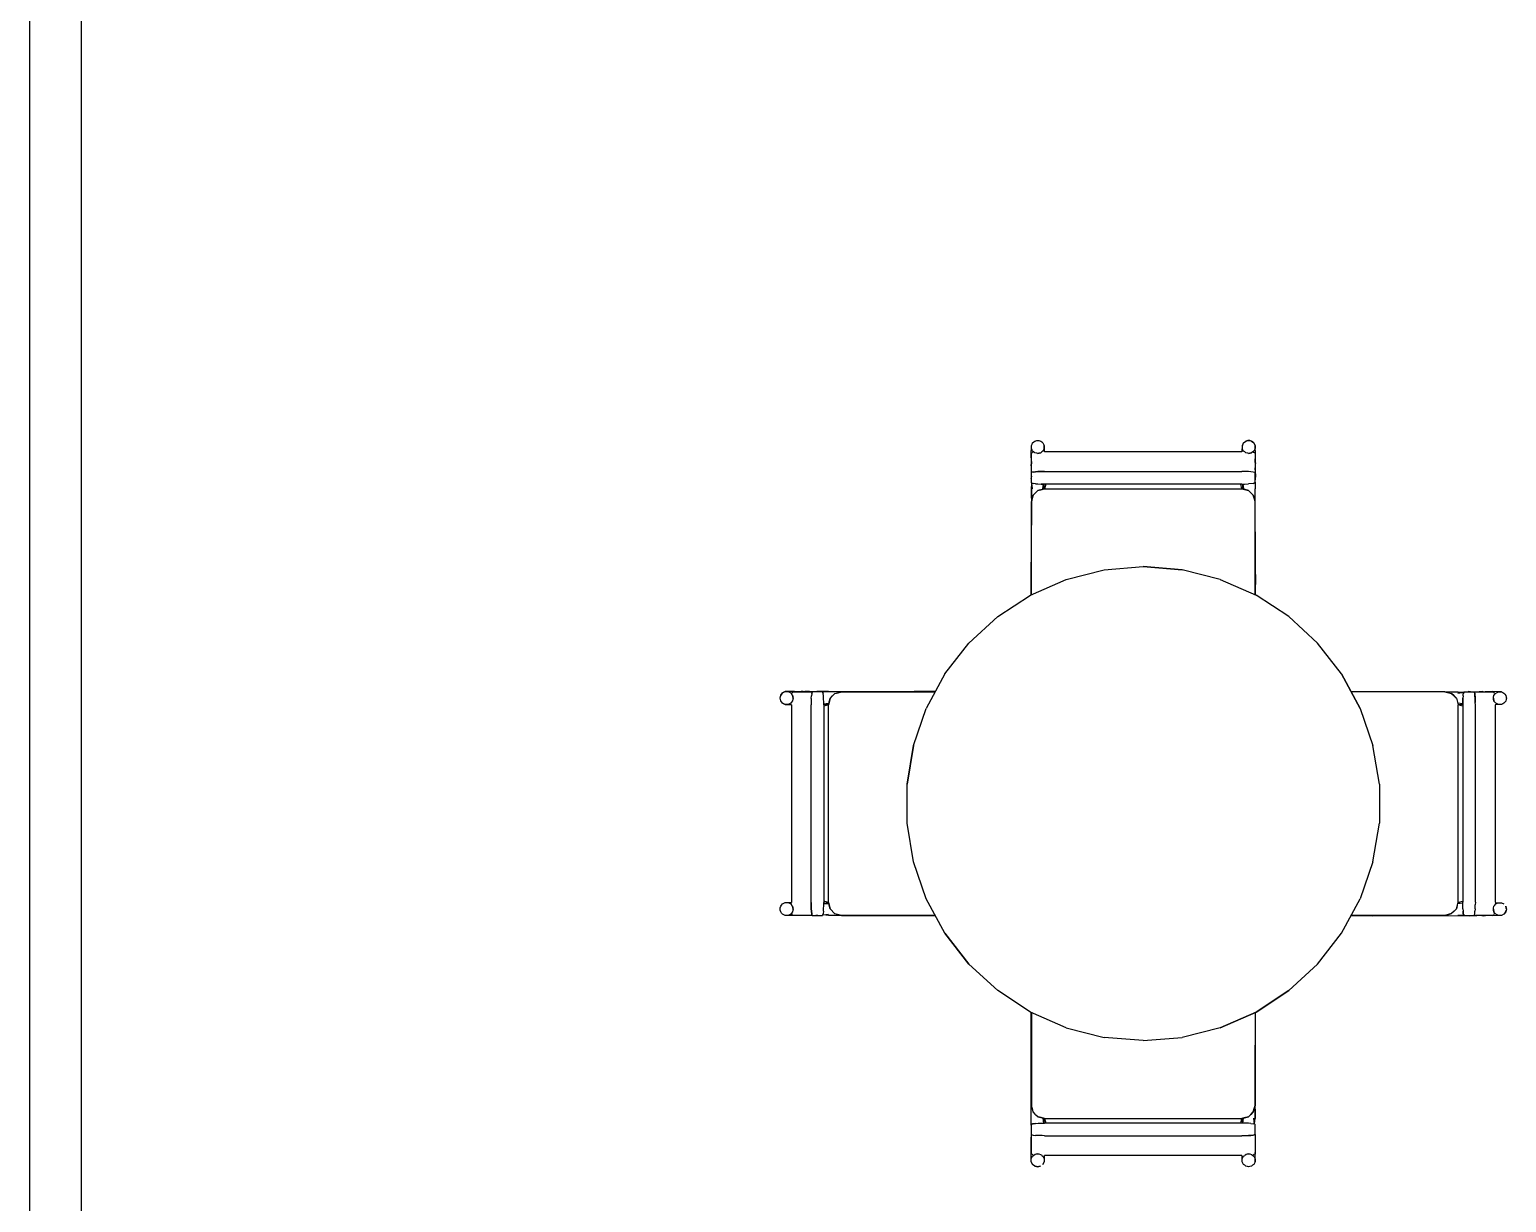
# Model space of a CAD drawing. Header units: metres. Extents: x 0 to 7.5, y -16.9 to 0.
# Drawn here: x 0 to 2.851, y -6.02 to -3.756 of the extents above; entities that cross this region are included whole.
import ezdxf

# ---------------------------------------------------------------- set-up
doc = ezdxf.new("R2010")
doc.units = ezdxf.units.M
doc.layers.add('projected', color=5, linetype='CONTINUOUS')
doc.layers.add('projection', color=5, linetype='CONTINUOUS')

msp = doc.modelspace()

# ---------------------------------------------------------------- linework, layer by layer
at = {"layer": 'projected'}
for p, q in [((0, -0.015), (0, -8.4075)), ((0.1, -8.4075), (0.1, -0.015))]:
    msp.add_line(p, q, dxfattribs=at)
at = {"layer": 'projection'}
for p, q in [((0, -0.015), (0, -16.8)), ((0.1, -16.8), (0.1, -0.015)), ((1.9338, -4.5766), (1.9341, -4.5587)), ((1.9341, -4.5587), (1.9353, -4.5561)), ((1.9341, -4.5615), (1.9341, -4.5587)), ((1.9341, -4.5643), (1.9341, -4.5615)), ((1.9353, -4.5561), (1.9365, -4.5536)), ((1.9365, -4.5536), (1.9388, -4.5518)), ((1.9388, -4.5518), (1.941, -4.5501)), ((1.941, -4.5501), (1.9444, -4.5493)), ((1.9444, -4.5493), (1.9465, -4.5488)), ((1.9465, -4.5488), (1.9486, -4.5493)), ((1.9486, -4.5493), (1.952, -4.5501)), ((1.952, -4.5501), (1.9542, -4.5518)), ((1.9542, -4.5518), (1.9564, -4.5536)), ((1.9564, -4.5536), (1.9576, -4.5561)), ((1.9576, -4.5561), (1.9589, -4.5587)), ((1.9591, -4.5709), (1.9589, -4.5587)), ((1.9589, -4.5587), (1.9589, -4.5615)), ((1.9589, -4.5615), (1.9589, -4.5643)), ((2.3411, -4.5709), (2.3413, -4.5587)), ((2.3413, -4.5587), (2.3438, -4.5536)), ((2.3425, -4.5561), (2.3413, -4.5587)), ((2.3413, -4.5615), (2.3413, -4.5587)), ((2.3413, -4.5643), (2.3413, -4.5615)), ((2.3438, -4.5536), (2.3425, -4.5561)), ((2.3438, -4.5536), (2.3482, -4.5501)), ((2.3482, -4.5501), (2.3516, -4.5493)), ((2.3516, -4.5493), (2.3482, -4.5501)), ((2.3537, -4.5488), (2.3516, -4.5493)), ((2.3516, -4.5493), (2.3537, -4.5488)), ((2.3558, -4.5493), (2.3537, -4.5488)), ((2.3537, -4.5488), (2.3558, -4.5493)), ((2.3558, -4.5493), (2.3592, -4.5501)), ((2.3592, -4.5501), (2.3558, -4.5493)), ((2.3614, -4.5518), (2.3592, -4.5501)), ((2.3592, -4.5501), (2.3636, -4.5536)), ((2.3636, -4.5536), (2.3614, -4.5518)), ((2.3648, -4.5561), (2.3636, -4.5536)), ((2.3636, -4.5536), (2.3661, -4.5587)), ((2.3661, -4.5587), (2.3648, -4.5561)), ((2.3664, -4.5766), (2.3661, -4.5587)), ((2.3661, -4.5587), (2.3661, -4.5615)), ((2.3661, -4.5615), (2.3661, -4.5643)), ((1.934, -4.5898), (1.9338, -4.5766)), ((1.934, -4.6111), (1.934, -4.5731)), ((1.934, -4.5895), (1.934, -4.5939)), ((1.9353, -4.5668), (1.9341, -4.5643)), ((1.9341, -4.5731), (1.9354, -4.5727)), ((1.9365, -4.5694), (1.9353, -4.5668)), ((1.9375, -4.572), (1.9362, -4.5724)), ((1.9388, -4.5711), (1.9365, -4.5694)), ((1.941, -4.5729), (1.9388, -4.5711)), ((1.9444, -4.5737), (1.941, -4.5729)), ((1.9465, -4.5741), (1.9444, -4.5737)), ((1.9465, -4.5741), (1.952, -4.5729)), ((1.9486, -4.5737), (1.9465, -4.5741)), ((1.952, -4.5729), (1.9486, -4.5737)), ((1.9542, -4.5711), (1.952, -4.5729)), ((1.9564, -4.5694), (1.9543, -4.571)), ((1.9576, -4.5668), (1.9564, -4.5694)), ((1.9589, -4.5643), (1.9576, -4.5668)), ((2.3404, -4.5709), (1.9594, -4.5709)), ((2.3425, -4.5668), (2.3413, -4.5643)), ((2.3438, -4.5694), (2.3425, -4.5668)), ((2.3459, -4.571), (2.3438, -4.5694)), ((2.3482, -4.5729), (2.346, -4.5711)), ((2.3516, -4.5737), (2.3482, -4.5729)), ((2.3537, -4.5741), (2.3516, -4.5737)), ((2.3537, -4.5741), (2.3592, -4.5729)), ((2.3558, -4.5737), (2.3537, -4.5741)), ((2.3592, -4.5729), (2.3558, -4.5737)), ((2.3614, -4.5711), (2.3592, -4.5729)), ((2.3636, -4.5694), (2.3614, -4.5711)), ((2.3636, -4.5724), (2.3624, -4.572)), ((2.3648, -4.5668), (2.3636, -4.5694)), ((2.3658, -4.5731), (2.3641, -4.5726)), ((2.3661, -4.5643), (2.3648, -4.5668)), ((2.3658, -4.5731), (2.3658, -4.6111)), ((2.3661, -4.5917), (2.3664, -4.5766)), ((2.3662, -4.5895), (2.3664, -4.5933)), ((2.3662, -4.5895), (2.3662, -4.5939)), ((1.934, -4.5939), (1.9338, -4.5952)), ((1.934, -4.6012), (1.9338, -4.5952)), ((1.934, -4.6181), (1.9338, -4.622)), ((1.9358, -4.6105), (1.934, -4.6111)), ((1.934, -4.631), (1.934, -4.6111)), ((1.9375, -4.61), (1.9358, -4.6105)), ((1.9375, -4.61), (1.9467, -4.6092)), ((1.9421, -4.6096), (1.9375, -4.61)), ((1.9467, -4.6092), (1.9421, -4.6096)), ((1.9467, -4.6092), (1.9594, -4.6089)), ((1.9546, -4.609), (1.9467, -4.6092)), ((1.9594, -4.6089), (1.9546, -4.609)), ((1.9594, -4.6089), (2.3404, -4.6089)), ((2.3453, -4.609), (2.3404, -4.6089)), ((2.3531, -4.6092), (2.3453, -4.609)), ((2.3578, -4.6096), (2.3531, -4.6092)), ((2.3624, -4.61), (2.3578, -4.6096)), ((2.3645, -4.6107), (2.3624, -4.61)), ((2.3658, -4.6111), (2.3645, -4.6107)), ((2.3658, -4.631), (2.3658, -4.6111)), ((2.3663, -4.6058), (2.3664, -4.5966)), ((2.3663, -4.6058), (2.3664, -4.6197)), ((2.3664, -4.5966), (2.3664, -4.5933)), ((1.934, -4.6237), (1.9338, -4.622)), ((1.9341, -4.6425), (1.9338, -4.784)), ((1.9354, -4.6314), (1.934, -4.631)), ((1.934, -4.6601), (1.934, -4.6421)), ((1.9341, -4.6425), (1.9351, -4.6319)), ((1.9365, -4.6425), (1.9351, -4.6313)), ((1.9354, -4.6314), (1.9375, -4.6321)), ((1.9421, -4.6325), (1.9375, -4.6321)), ((1.9375, -4.6548), (1.9467, -4.6455)), ((1.9375, -4.6548), (1.9465, -4.6458)), ((1.9421, -4.6325), (1.9467, -4.6329)), ((1.9467, -4.6455), (1.9421, -4.6501)), ((1.9467, -4.6329), (1.9531, -4.6331)), ((1.9467, -4.6455), (1.9594, -4.6421)), ((1.9546, -4.6434), (1.9467, -4.6455)), ((1.9467, -4.6455), (1.9519, -4.6441)), ((1.9467, -4.6455), (1.9519, -4.6441)), ((1.952, -4.6441), (1.9546, -4.6434)), ((1.952, -4.6441), (1.9531, -4.6438)), ((1.9594, -4.6332), (1.9531, -4.6331)), ((1.9531, -4.6331), (1.9594, -4.6332)), ((1.9531, -4.6438), (1.9594, -4.6421)), ((1.9546, -4.6434), (1.9594, -4.6421)), ((1.9594, -4.6421), (1.9546, -4.6434)), ((1.9564, -4.6425), (1.9576, -4.6332)), ((1.9579, -4.6332), (1.9588, -4.6422)), ((1.9588, -4.6422), (1.9579, -4.6332)), ((1.9618, -4.6332), (1.9594, -4.6421)), ((2.3404, -4.6332), (1.9594, -4.6332)), ((1.9594, -4.6421), (2.3404, -4.6421)), ((2.3404, -4.6421), (2.3381, -4.6332)), ((2.3404, -4.6332), (2.3453, -4.6331)), ((2.3468, -4.6438), (2.3404, -4.6421)), ((2.3404, -4.6421), (2.3453, -4.6434)), ((2.3413, -4.6423), (2.3422, -4.6332)), ((2.3425, -4.6332), (2.3438, -4.6425)), ((2.3453, -4.6331), (2.3531, -4.6329)), ((2.3453, -4.6434), (2.3531, -4.6455)), ((2.3531, -4.6455), (2.3468, -4.6438)), ((2.3624, -4.6321), (2.3531, -4.6329)), ((2.3531, -4.6455), (2.3578, -4.6501)), ((2.3641, -4.6316), (2.3624, -4.6321)), ((2.3624, -4.6321), (2.3641, -4.6316)), ((2.3658, -4.631), (2.3641, -4.6316)), ((2.3641, -4.6316), (2.3658, -4.631)), ((2.3662, -4.6294), (2.3661, -4.6425)), ((2.3663, -4.6315), (2.3661, -4.6425)), ((2.3664, -4.8076), (2.3661, -4.6425)), ((2.3663, -4.6315), (2.3664, -4.6197)), ((1.934, -4.6675), (1.9375, -4.6548)), ((1.9358, -4.6611), (1.934, -4.6675)), ((1.9358, -4.6611), (1.934, -4.6675)), ((1.934, -4.6675), (1.9354, -4.6626)), ((1.934, -4.8469), (1.934, -4.6675)), ((1.9375, -4.6548), (1.9358, -4.6611)), ((1.9421, -4.6501), (1.9375, -4.6548)), ((1.9421, -4.6501), (1.9375, -4.6548)), ((2.3578, -4.6501), (2.3624, -4.6548)), ((2.3578, -4.6501), (2.3624, -4.6548)), ((2.3645, -4.6626), (2.3624, -4.6548)), ((2.3624, -4.6548), (2.3645, -4.6626)), ((2.3658, -4.6675), (2.3645, -4.6626)), ((2.3658, -4.8468), (2.3658, -4.6675)), ((1.9339, -4.8469), (1.9338, -4.784)), ((1.9323, -4.8476), (2.0014, -4.8173)), ((2.0014, -4.8173), (2.0747, -4.7987)), ((2.0747, -4.7987), (2.15, -4.7925)), ((2.15, -4.7925), (2.2253, -4.7987)), ((2.2253, -4.7987), (2.15, -4.7925)), ((2.2985, -4.8173), (2.2253, -4.7987)), ((2.2985, -4.8173), (2.3677, -4.8476)), ((2.2985, -4.8173), (2.3677, -4.8476)), ((2.3661, -4.8469), (2.3661, -4.8084)), ((2.3664, -4.8076), (2.3663, -4.847)), ((1.869, -4.889), (1.9323, -4.8476)), ((2.431, -4.889), (2.3677, -4.8476)), ((1.8134, -4.9401), (1.869, -4.889)), ((2.4866, -4.9401), (2.431, -4.889)), ((2.431, -4.889), (2.4866, -4.9401)), ((1.767, -4.9998), (1.8134, -4.9401)), ((2.533, -4.9998), (2.4866, -4.9401)), ((1.767, -4.9998), (1.731, -5.0662)), ((2.569, -5.0662), (2.533, -4.9998)), ((2.533, -4.9998), (2.569, -5.0662)), ((1.4488, -5.0463), (1.4501, -5.0408)), ((1.4501, -5.0518), (1.4488, -5.0463)), ((1.4501, -5.0408), (1.4493, -5.0442)), ((1.4501, -5.0408), (1.4536, -5.0364)), ((1.4518, -5.0386), (1.4501, -5.0408)), ((1.4536, -5.0364), (1.4518, -5.0386)), ((1.4536, -5.0364), (1.4587, -5.0339)), ((1.4561, -5.0352), (1.4536, -5.0364)), ((1.4587, -5.0339), (1.4561, -5.0352)), ((1.4766, -5.0336), (1.4587, -5.0339)), ((1.4587, -5.0339), (1.4615, -5.0339)), ((1.4615, -5.0339), (1.4643, -5.0339)), ((1.4643, -5.0339), (1.4668, -5.0352)), ((1.4668, -5.0352), (1.4694, -5.0364)), ((1.4694, -5.0364), (1.4711, -5.0386)), ((1.4711, -5.0386), (1.4729, -5.0408)), ((1.472, -5.0376), (1.4724, -5.0364)), ((1.4726, -5.0359), (1.4731, -5.0342)), ((1.4741, -5.0463), (1.4729, -5.0408)), ((1.4729, -5.0408), (1.4737, -5.0442)), ((1.4731, -5.0342), (1.5111, -5.0342)), ((1.4737, -5.0442), (1.4741, -5.0463)), ((1.4741, -5.0463), (1.4737, -5.0484)), ((1.4766, -5.0336), (1.4917, -5.0339)), ((1.4933, -5.0336), (1.4895, -5.0338)), ((1.4895, -5.0338), (1.4939, -5.0338)), ((1.4933, -5.0336), (1.4966, -5.0336)), ((1.5058, -5.0337), (1.4966, -5.0336)), ((1.5058, -5.0337), (1.5197, -5.0336)), ((1.5092, -5.0469), (1.5096, -5.0422)), ((1.51, -5.0376), (1.5096, -5.0422)), ((1.51, -5.0376), (1.5107, -5.0355)), ((1.5111, -5.0342), (1.5107, -5.0355)), ((1.531, -5.0342), (1.5111, -5.0342)), ((1.5315, -5.0337), (1.5197, -5.0336)), ((1.5425, -5.0339), (1.5294, -5.0338)), ((1.5425, -5.0339), (1.5294, -5.0338)), ((1.531, -5.0342), (1.5316, -5.0359)), ((1.5316, -5.0359), (1.531, -5.0342)), ((1.5315, -5.0337), (1.5425, -5.0339)), ((1.5321, -5.0376), (1.5316, -5.0359)), ((1.5316, -5.0359), (1.5321, -5.0376)), ((1.5325, -5.0422), (1.5321, -5.0376)), ((1.5329, -5.0469), (1.5325, -5.0422)), ((1.5425, -5.0339), (1.7076, -5.0336)), ((1.5455, -5.0469), (1.5501, -5.0422)), ((1.5501, -5.0422), (1.5548, -5.0376)), ((1.5548, -5.0376), (1.5626, -5.0355)), ((1.5548, -5.0376), (1.5611, -5.0359)), ((1.5611, -5.0359), (1.5675, -5.0342)), ((1.5626, -5.0355), (1.5675, -5.0342)), ((1.5675, -5.0342), (1.7484, -5.0342)), ((1.7486, -5.0337), (1.7076, -5.0336)), ((1.7485, -5.0339), (1.7084, -5.0339)), ((2.5515, -5.0339), (2.616, -5.0338)), ((2.7325, -5.034), (2.5516, -5.034)), ((2.616, -5.0338), (2.7575, -5.0341)), ((2.7325, -5.034), (2.7374, -5.0354)), ((2.7325, -5.034), (2.7452, -5.0375)), ((2.7399, -5.034), (2.7579, -5.034)), ((2.7499, -5.0421), (2.7452, -5.0375)), ((2.7452, -5.0375), (2.7542, -5.0465)), ((2.7499, -5.0421), (2.7452, -5.0375)), ((2.7452, -5.0375), (2.7545, -5.0467)), ((2.7453, -5.0375), (2.7499, -5.0421)), ((2.7545, -5.0467), (2.7499, -5.0421)), ((2.7575, -5.0341), (2.7681, -5.0351)), ((2.7575, -5.0365), (2.7687, -5.0351)), ((2.7675, -5.0421), (2.7671, -5.0467)), ((2.7675, -5.0421), (2.7679, -5.0375)), ((2.7686, -5.0354), (2.7679, -5.0375)), ((2.7686, -5.0354), (2.769, -5.034)), ((2.769, -5.034), (2.7889, -5.034)), ((2.7763, -5.034), (2.778, -5.0338)), ((2.7819, -5.034), (2.778, -5.0338)), ((2.7889, -5.034), (2.8269, -5.034)), ((2.7895, -5.0358), (2.7889, -5.034)), ((2.7889, -5.034), (2.79, -5.0375)), ((2.79, -5.0375), (2.7895, -5.0358)), ((2.7904, -5.0421), (2.79, -5.0375)), ((2.79, -5.0375), (2.7908, -5.0467)), ((2.7908, -5.0467), (2.7904, -5.0421)), ((2.8048, -5.0338), (2.7988, -5.034)), ((2.8061, -5.034), (2.8048, -5.0338)), ((2.8061, -5.034), (2.8105, -5.034)), ((2.8234, -5.0338), (2.8102, -5.034)), ((2.8413, -5.0341), (2.8234, -5.0338)), ((2.8259, -5.0465), (2.8263, -5.0444)), ((2.8259, -5.0465), (2.8271, -5.052)), ((2.8263, -5.0486), (2.8259, -5.0465)), ((2.8263, -5.0444), (2.8271, -5.041)), ((2.8269, -5.0341), (2.8273, -5.0354)), ((2.8271, -5.041), (2.8289, -5.0388)), ((2.828, -5.0375), (2.8276, -5.0362)), ((2.8289, -5.0388), (2.8306, -5.0365)), ((2.8306, -5.0365), (2.8332, -5.0353)), ((2.8332, -5.0353), (2.8357, -5.0341)), ((2.8357, -5.0341), (2.8385, -5.0341)), ((2.8385, -5.0341), (2.8413, -5.0341)), ((2.8413, -5.0341), (2.8439, -5.0353)), ((2.8439, -5.0353), (2.8464, -5.0365)), ((2.8464, -5.0365), (2.8482, -5.0388)), ((2.8482, -5.0388), (2.8499, -5.041)), ((2.8499, -5.041), (2.8507, -5.0444)), ((2.8507, -5.0444), (2.8512, -5.0465)), ((2.8512, -5.0465), (2.8507, -5.0486)), ((1.4501, -5.0518), (1.4518, -5.054)), ((1.4536, -5.0562), (1.4501, -5.0518)), ((1.4518, -5.054), (1.4536, -5.0562)), ((1.4536, -5.0562), (1.4561, -5.0575)), ((1.4587, -5.0587), (1.4536, -5.0562)), ((1.4561, -5.0575), (1.4587, -5.0587)), ((1.4587, -5.0587), (1.4709, -5.0589)), ((1.4615, -5.0587), (1.4587, -5.0587)), ((1.4643, -5.0587), (1.4615, -5.0587)), ((1.4668, -5.0575), (1.4643, -5.0587)), ((1.4694, -5.0562), (1.4668, -5.0575)), ((1.471, -5.0541), (1.4694, -5.0562)), ((1.4709, -5.0596), (1.4709, -5.4406)), ((1.4729, -5.0518), (1.4711, -5.054)), ((1.4737, -5.0484), (1.4729, -5.0518)), ((1.509, -5.0547), (1.5089, -5.0596)), ((1.5089, -5.4406), (1.5089, -5.0596)), ((1.5092, -5.0469), (1.509, -5.0547)), ((1.5331, -5.0547), (1.5329, -5.0469)), ((1.5332, -5.0596), (1.5331, -5.0547)), ((1.5332, -5.0575), (1.5425, -5.0562)), ((1.5332, -5.0578), (1.5423, -5.0587)), ((1.5421, -5.0596), (1.5332, -5.0619)), ((1.5332, -5.0596), (1.5332, -5.4406)), ((1.5421, -5.0596), (1.5434, -5.0547)), ((1.5421, -5.0596), (1.5434, -5.0547)), ((1.5434, -5.0547), (1.5421, -5.0596)), ((1.5421, -5.4406), (1.5421, -5.0596)), ((1.5455, -5.0469), (1.5434, -5.0547)), ((1.5434, -5.0547), (1.5455, -5.0469)), ((1.5434, -5.0547), (1.5438, -5.0532)), ((1.5442, -5.0518), (1.5455, -5.0469)), ((1.7065, -5.1377), (1.731, -5.0662)), ((2.569, -5.0662), (2.5935, -5.1377)), ((2.7545, -5.0467), (2.7579, -5.0594)), ((2.7668, -5.0576), (2.7575, -5.0564)), ((2.7578, -5.0588), (2.7668, -5.0579)), ((2.7668, -5.0618), (2.7579, -5.0594)), ((2.7579, -5.4404), (2.7579, -5.0594)), ((2.7668, -5.0594), (2.7671, -5.0467)), ((2.7669, -5.0531), (2.7668, -5.0594)), ((2.7668, -5.0594), (2.7668, -5.4404)), ((2.7671, -5.0467), (2.7669, -5.0531)), ((2.7908, -5.0467), (2.791, -5.0546)), ((2.791, -5.0546), (2.7908, -5.0467)), ((2.7911, -5.0594), (2.791, -5.0546)), ((2.7911, -5.4404), (2.7911, -5.0594)), ((2.8271, -5.052), (2.8263, -5.0486)), ((2.8289, -5.0542), (2.8271, -5.052)), ((2.8306, -5.0564), (2.829, -5.0543)), ((2.8413, -5.0589), (2.8291, -5.0591)), ((2.8291, -5.0594), (2.8291, -5.4404)), ((2.8332, -5.0576), (2.8306, -5.0564)), ((2.8357, -5.0589), (2.8332, -5.0576)), ((2.8385, -5.0589), (2.8357, -5.0589)), ((2.8413, -5.0589), (2.8385, -5.0589)), ((2.8439, -5.0576), (2.8413, -5.0589)), ((2.8464, -5.0564), (2.8439, -5.0576)), ((2.8482, -5.0542), (2.8464, -5.0564)), ((2.8499, -5.052), (2.8482, -5.0542)), ((2.8507, -5.0486), (2.8499, -5.052)), ((1.7065, -5.1377), (1.6941, -5.2122)), ((1.6941, -5.2122), (1.7065, -5.1377)), ((2.6059, -5.2122), (2.5935, -5.1377)), ((1.6941, -5.2878), (1.6941, -5.2122)), ((2.6059, -5.2122), (2.6059, -5.2878)), ((1.7065, -5.3623), (1.6941, -5.2878)), ((1.7065, -5.3623), (1.6941, -5.2878)), ((2.5935, -5.3623), (2.6059, -5.2878)), ((1.731, -5.4338), (1.7065, -5.3623)), ((1.731, -5.4338), (1.7065, -5.3623)), ((2.5935, -5.3623), (2.569, -5.4338)), ((2.5935, -5.3623), (2.569, -5.4338)), ((1.4518, -5.4458), (1.4536, -5.4436)), ((1.4536, -5.4436), (1.4561, -5.4424)), ((1.4561, -5.4424), (1.4587, -5.4411)), ((1.4587, -5.4411), (1.4709, -5.4409)), ((1.4587, -5.4411), (1.4615, -5.4411)), ((1.4615, -5.4411), (1.4643, -5.4411)), ((1.4643, -5.4411), (1.4668, -5.4424)), ((1.4668, -5.4424), (1.4694, -5.4436)), ((1.4694, -5.4436), (1.471, -5.4457)), ((1.5092, -5.4533), (1.5089, -5.4406)), ((1.5089, -5.4406), (1.509, -5.4454)), ((1.509, -5.4454), (1.5092, -5.4533)), ((1.5331, -5.4469), (1.5332, -5.4406)), ((1.5421, -5.4406), (1.5332, -5.4382)), ((1.5332, -5.4421), (1.5422, -5.4412)), ((1.5425, -5.4436), (1.5332, -5.4424)), ((1.5332, -5.4429), (1.5425, -5.4436)), ((1.5421, -5.4406), (1.5434, -5.4454)), ((1.5421, -5.4406), (1.5434, -5.4454)), ((1.5455, -5.4533), (1.5421, -5.4406)), ((1.5441, -5.448), (1.5434, -5.4454)), ((1.5434, -5.4454), (1.5455, -5.4533)), ((1.767, -5.5002), (1.731, -5.4338)), ((2.533, -5.5002), (2.569, -5.4338)), ((2.7545, -5.4531), (2.7579, -5.4404)), ((2.7668, -5.4425), (2.7575, -5.4438)), ((2.7577, -5.4413), (2.7668, -5.4422)), ((2.7579, -5.4404), (2.7668, -5.4381)), ((2.7669, -5.4453), (2.7668, -5.4404)), ((2.7671, -5.4531), (2.7669, -5.4453)), ((2.7908, -5.4531), (2.791, -5.4453)), ((2.7911, -5.4404), (2.791, -5.4453)), ((2.829, -5.4459), (2.8306, -5.4438)), ((2.8291, -5.4411), (2.8413, -5.4413)), ((2.8306, -5.4438), (2.8332, -5.4425)), ((2.8332, -5.4425), (2.8357, -5.4413)), ((2.8357, -5.4413), (2.8385, -5.4413)), ((2.8385, -5.4413), (2.8413, -5.4413)), ((2.8413, -5.4413), (2.8464, -5.4438)), ((1.4488, -5.4535), (1.4493, -5.4514)), ((1.4493, -5.4556), (1.4488, -5.4535)), ((1.4493, -5.4514), (1.4501, -5.448)), ((1.4501, -5.459), (1.4493, -5.4556)), ((1.4501, -5.448), (1.4518, -5.4458)), ((1.4518, -5.4612), (1.4501, -5.459)), ((1.4536, -5.4635), (1.4518, -5.4612)), ((1.4561, -5.4647), (1.4536, -5.4635)), ((1.4587, -5.4659), (1.4561, -5.4647)), ((1.4766, -5.4662), (1.4587, -5.4659)), ((1.4615, -5.4659), (1.4587, -5.4659)), ((1.4643, -5.4659), (1.4615, -5.4659)), ((1.4668, -5.4647), (1.4643, -5.4659)), ((1.4694, -5.4635), (1.4668, -5.4647)), ((1.4711, -5.4612), (1.4694, -5.4635)), ((1.4711, -5.4458), (1.4729, -5.448)), ((1.4729, -5.459), (1.4711, -5.4612)), ((1.4724, -5.4638), (1.472, -5.4625)), ((1.4731, -5.4659), (1.4727, -5.4646)), ((1.4741, -5.4535), (1.4729, -5.448)), ((1.4729, -5.448), (1.4737, -5.4514)), ((1.4737, -5.4556), (1.4729, -5.459)), ((1.5111, -5.466), (1.4731, -5.466)), ((1.4737, -5.4514), (1.4741, -5.4535)), ((1.4741, -5.4535), (1.4737, -5.4556)), ((1.4898, -5.466), (1.4766, -5.4662)), ((1.4939, -5.466), (1.4895, -5.466)), ((1.4952, -5.4662), (1.4939, -5.466)), ((1.5012, -5.466), (1.4952, -5.4662)), ((1.51, -5.4625), (1.5092, -5.4533)), ((1.5092, -5.4533), (1.5096, -5.4579)), ((1.5096, -5.4579), (1.51, -5.4625)), ((1.5111, -5.466), (1.51, -5.4625)), ((1.51, -5.4625), (1.5105, -5.4642)), ((1.5105, -5.4642), (1.5111, -5.466)), ((1.5111, -5.466), (1.531, -5.466)), ((1.522, -5.4662), (1.5181, -5.466)), ((1.522, -5.4662), (1.5237, -5.466)), ((1.5314, -5.4646), (1.531, -5.466)), ((1.5313, -5.4649), (1.5425, -5.4635)), ((1.5314, -5.4646), (1.5321, -5.4625)), ((1.5425, -5.4659), (1.5319, -5.4649)), ((1.5325, -5.4579), (1.5321, -5.4625)), ((1.5325, -5.4579), (1.5329, -5.4533)), ((1.5329, -5.4533), (1.5331, -5.4469)), ((1.5601, -5.466), (1.5421, -5.466)), ((1.684, -5.4662), (1.5425, -5.4659)), ((1.5455, -5.4533), (1.5441, -5.4481)), ((1.5455, -5.4533), (1.5501, -5.4579)), ((1.5548, -5.4625), (1.5455, -5.4533)), ((1.5675, -5.466), (1.5548, -5.4625)), ((1.5626, -5.4646), (1.5675, -5.466)), ((1.5675, -5.466), (1.7484, -5.466)), ((1.7485, -5.4661), (1.684, -5.4662)), ((2.5514, -5.4663), (2.5924, -5.4664)), ((2.5515, -5.4661), (2.5916, -5.4661)), ((2.7325, -5.4658), (2.5516, -5.4658)), ((2.5924, -5.4664), (2.7575, -5.4661)), ((2.7389, -5.4641), (2.7325, -5.4658)), ((2.7325, -5.4658), (2.7374, -5.4645)), ((2.7452, -5.4624), (2.7374, -5.4645)), ((2.7374, -5.4645), (2.7452, -5.4624)), ((2.7452, -5.4624), (2.7389, -5.4641)), ((2.7499, -5.4578), (2.7452, -5.4624)), ((2.7499, -5.4578), (2.7545, -5.4531)), ((2.7562, -5.4468), (2.7545, -5.4531)), ((2.7575, -5.4661), (2.7685, -5.4663)), ((2.7706, -5.4662), (2.7575, -5.4661)), ((2.7706, -5.4662), (2.7575, -5.4661)), ((2.7671, -5.4531), (2.7675, -5.4578)), ((2.7679, -5.4624), (2.7675, -5.4578)), ((2.7675, -5.4578), (2.7679, -5.4624)), ((2.7679, -5.4624), (2.7684, -5.4641)), ((2.769, -5.4658), (2.7679, -5.4624)), ((2.7803, -5.4664), (2.7685, -5.4663)), ((2.769, -5.4658), (2.7889, -5.4658)), ((2.7803, -5.4664), (2.7942, -5.4663)), ((2.7889, -5.4658), (2.7893, -5.4645)), ((2.8269, -5.4658), (2.7889, -5.4658)), ((2.7893, -5.4645), (2.79, -5.4624)), ((2.79, -5.4624), (2.7904, -5.4578)), ((2.7908, -5.4531), (2.7904, -5.4578)), ((2.8034, -5.4664), (2.7942, -5.4663)), ((2.8067, -5.4664), (2.8034, -5.4664)), ((2.8105, -5.4662), (2.8061, -5.4662)), ((2.8067, -5.4664), (2.8105, -5.4662)), ((2.8234, -5.4664), (2.8083, -5.4661)), ((2.8413, -5.4661), (2.8234, -5.4664)), ((2.8259, -5.4537), (2.8263, -5.4516)), ((2.8259, -5.4537), (2.8271, -5.4592)), ((2.8263, -5.4558), (2.8259, -5.4537)), ((2.8263, -5.4516), (2.8271, -5.4482)), ((2.8271, -5.4592), (2.8263, -5.4558)), ((2.8269, -5.4658), (2.8274, -5.4641)), ((2.8271, -5.4482), (2.8289, -5.446)), ((2.8289, -5.4614), (2.8271, -5.4592)), ((2.8276, -5.4636), (2.828, -5.4624)), ((2.8306, -5.4636), (2.8289, -5.4614)), ((2.8332, -5.4648), (2.8306, -5.4636)), ((2.8357, -5.4661), (2.8332, -5.4648)), ((2.8385, -5.4661), (2.8357, -5.4661)), ((2.8413, -5.4661), (2.8385, -5.4661)), ((2.8464, -5.4636), (2.8413, -5.4661)), ((2.8499, -5.4592), (2.8464, -5.4636)), ((2.8482, -5.4614), (2.8499, -5.4592)), ((2.8499, -5.4482), (2.8507, -5.4516)), ((2.8507, -5.4516), (2.8499, -5.4482)), ((2.8512, -5.4537), (2.8499, -5.4592)), ((2.8499, -5.4592), (2.8507, -5.4558)), ((2.8512, -5.4537), (2.8507, -5.4516)), ((2.8507, -5.4516), (2.8512, -5.4537)), ((1.767, -5.5002), (1.8134, -5.5599)), ((1.8134, -5.5599), (1.767, -5.5002)), ((2.4866, -5.5599), (2.533, -5.5002)), ((1.8134, -5.5599), (1.869, -5.611)), ((2.4866, -5.5599), (2.431, -5.611)), ((2.431, -5.611), (2.4866, -5.5599)), ((1.9323, -5.6524), (1.869, -5.611)), ((2.3677, -5.6524), (2.431, -5.611)), ((2.431, -5.611), (2.3677, -5.6524)), ((2.0014, -5.6827), (1.9323, -5.6524)), ((1.9336, -5.6924), (1.9337, -5.653)), ((1.9339, -5.6531), (1.9339, -5.6916)), ((1.9342, -5.6532), (1.9342, -5.8325)), ((2.2985, -5.6827), (2.3677, -5.6524)), ((2.3677, -5.6524), (2.2985, -5.6827)), ((2.366, -5.6531), (2.366, -5.8325)), ((2.3661, -5.6531), (2.3662, -5.716)), ((1.9339, -5.8575), (1.9336, -5.6924)), ((2.0014, -5.6827), (2.0747, -5.7013)), ((2.15, -5.7075), (2.0747, -5.7013)), ((2.15, -5.7075), (2.0747, -5.7013)), ((2.15, -5.7075), (2.2253, -5.7013)), ((2.2985, -5.6827), (2.2253, -5.7013)), ((2.3659, -5.8575), (2.3662, -5.716)), ((1.9355, -5.8374), (1.9342, -5.8325)), ((1.9359, -5.8389), (1.9355, -5.8374)), ((1.9376, -5.8452), (1.9355, -5.8374)), ((1.9376, -5.8452), (1.9359, -5.8389)), ((2.366, -5.8325), (2.3625, -5.8452)), ((2.3646, -5.8374), (2.3625, -5.8452)), ((2.3625, -5.8452), (2.3642, -5.8389)), ((2.366, -5.8325), (2.3642, -5.8389)), ((2.3642, -5.8389), (2.366, -5.8325)), ((2.3646, -5.8374), (2.366, -5.8325)), ((2.366, -5.8398), (2.366, -5.8579)), ((1.9337, -5.8685), (1.9336, -5.8803)), ((1.9337, -5.8685), (1.9339, -5.8575)), ((1.9338, -5.8706), (1.9339, -5.8575)), ((1.9342, -5.869), (1.9376, -5.8679)), ((1.9359, -5.8684), (1.9342, -5.869)), ((1.9342, -5.8889), (1.9342, -5.869)), ((1.9376, -5.8679), (1.9359, -5.8684)), ((1.9422, -5.8499), (1.9376, -5.8452)), ((1.9376, -5.8679), (1.9469, -5.8671)), ((1.9422, -5.8675), (1.9376, -5.8679)), ((1.9422, -5.8499), (1.9469, -5.8545)), ((1.9532, -5.8562), (1.9469, -5.8545)), ((1.9547, -5.8566), (1.9469, -5.8545)), ((1.9469, -5.8545), (1.9547, -5.8566)), ((1.9469, -5.8671), (1.9547, -5.8669)), ((1.9596, -5.8579), (1.9532, -5.8562)), ((1.9596, -5.8579), (1.9547, -5.8566)), ((1.9547, -5.8669), (1.9596, -5.8668)), ((1.9562, -5.8575), (1.9575, -5.8668)), ((1.9587, -5.8577), (1.9578, -5.8668)), ((1.9587, -5.8577), (1.9578, -5.8668)), ((1.9596, -5.8579), (1.9619, -5.8668)), ((1.9596, -5.8579), (2.3406, -5.8579)), ((2.3406, -5.8668), (1.9596, -5.8668)), ((2.3382, -5.8668), (2.3406, -5.8579)), ((2.3533, -5.8545), (2.3406, -5.8579)), ((2.3469, -5.8562), (2.3406, -5.8579)), ((2.3406, -5.8579), (2.3454, -5.8566)), ((2.3406, -5.8579), (2.3454, -5.8566)), ((2.3469, -5.8669), (2.3406, -5.8668)), ((2.3421, -5.8668), (2.3412, -5.8578)), ((2.3424, -5.8668), (2.3436, -5.8575)), ((2.3454, -5.8566), (2.3533, -5.8545)), ((2.348, -5.8559), (2.3454, -5.8566)), ((2.3469, -5.8562), (2.348, -5.8559)), ((2.3533, -5.8671), (2.3469, -5.8669)), ((2.3533, -5.8545), (2.3481, -5.8559)), ((2.3481, -5.8559), (2.3533, -5.8545)), ((2.3625, -5.8452), (2.3533, -5.8545)), ((2.3533, -5.8545), (2.3579, -5.8499)), ((2.3579, -5.8675), (2.3533, -5.8671)), ((2.3625, -5.8452), (2.3579, -5.8499)), ((2.3579, -5.8499), (2.3625, -5.8452)), ((2.3579, -5.8675), (2.3625, -5.8679)), ((2.3646, -5.8686), (2.3625, -5.8679)), ((2.3649, -5.8687), (2.3635, -5.8575)), ((2.3646, -5.8686), (2.366, -5.869)), ((2.3649, -5.8681), (2.3659, -5.8575)), ((2.366, -5.8889), (2.366, -5.869)), ((1.9336, -5.8803), (1.9337, -5.8942)), ((1.9336, -5.9034), (1.9337, -5.8942)), ((1.9342, -5.9269), (1.9342, -5.8889)), ((1.9342, -5.8889), (1.9355, -5.8893)), ((1.9355, -5.8893), (1.9376, -5.89)), ((1.9376, -5.89), (1.9422, -5.8904)), ((1.9469, -5.8908), (1.9422, -5.8904)), ((1.9547, -5.891), (1.9469, -5.8908)), ((1.9596, -5.8911), (1.9547, -5.891)), ((1.9596, -5.8911), (2.3406, -5.8911)), ((2.3533, -5.8908), (2.3406, -5.8911)), ((2.3406, -5.8911), (2.3454, -5.891)), ((2.3454, -5.891), (2.3533, -5.8908)), ((2.3625, -5.89), (2.3533, -5.8908)), ((2.3533, -5.8908), (2.3579, -5.8904)), ((2.3579, -5.8904), (2.3625, -5.89)), ((2.3625, -5.89), (2.3642, -5.8895)), ((2.3642, -5.8895), (2.366, -5.8889)), ((2.366, -5.8889), (2.3642, -5.8895)), ((2.3662, -5.878), (2.366, -5.8763)), ((2.366, -5.8819), (2.3662, -5.878)), ((2.366, -5.8889), (2.366, -5.9269)), ((2.366, -5.8988), (2.3662, -5.9048)), ((1.9336, -5.9067), (1.9336, -5.9034)), ((1.9336, -5.9067), (1.9338, -5.9105)), ((1.9336, -5.9234), (1.9339, -5.9083)), ((1.9339, -5.9413), (1.9336, -5.9234)), ((1.9338, -5.9105), (1.9338, -5.9061)), ((1.9359, -5.9274), (1.9342, -5.9269)), ((1.9376, -5.928), (1.9364, -5.9276)), ((1.9364, -5.9306), (1.9386, -5.9289)), ((1.9386, -5.9289), (1.9408, -5.9271)), ((1.9463, -5.9259), (1.9408, -5.9271)), ((1.9408, -5.9271), (1.9442, -5.9263)), ((1.9442, -5.9263), (1.9463, -5.9259)), ((1.9463, -5.9259), (1.9484, -5.9263)), ((1.9484, -5.9263), (1.9518, -5.9271)), ((1.9518, -5.9271), (1.954, -5.9289)), ((1.9541, -5.929), (1.9562, -5.9306)), ((1.9589, -5.9291), (1.9587, -5.9413)), ((2.3406, -5.9291), (1.9596, -5.9291)), ((2.3411, -5.9413), (2.3409, -5.9291)), ((2.3436, -5.9306), (2.3457, -5.929)), ((2.3458, -5.9289), (2.348, -5.9271)), ((2.3535, -5.9259), (2.348, -5.9271)), ((2.348, -5.9271), (2.3514, -5.9263)), ((2.3514, -5.9263), (2.3535, -5.9259)), ((2.3535, -5.9259), (2.3556, -5.9263)), ((2.3556, -5.9263), (2.359, -5.9271)), ((2.359, -5.9271), (2.3612, -5.9289)), ((2.3612, -5.9289), (2.3635, -5.9306)), ((2.3638, -5.9276), (2.3625, -5.928)), ((2.3659, -5.9269), (2.3646, -5.9273)), ((2.3659, -5.9413), (2.3662, -5.9234)), ((2.3662, -5.9048), (2.366, -5.9061)), ((2.366, -5.9061), (2.366, -5.9105)), ((2.366, -5.9102), (2.3662, -5.9234)), ((1.9339, -5.9357), (1.9352, -5.9332)), ((1.9339, -5.9385), (1.9339, -5.9357)), ((1.9339, -5.9413), (1.9339, -5.9385)), ((1.9364, -5.9464), (1.9339, -5.9413)), ((1.9339, -5.9413), (1.9352, -5.9439)), ((1.9352, -5.9332), (1.9364, -5.9306)), ((1.9352, -5.9439), (1.9364, -5.9464)), ((1.9408, -5.9499), (1.9364, -5.9464)), ((1.9364, -5.9464), (1.9386, -5.9482)), ((1.9386, -5.9482), (1.9408, -5.9499)), ((1.9442, -5.9507), (1.9408, -5.9499)), ((1.9408, -5.9499), (1.9442, -5.9507)), ((1.9442, -5.9507), (1.9463, -5.9512)), ((1.9463, -5.9512), (1.9442, -5.9507)), ((1.9463, -5.9512), (1.9484, -5.9507)), ((1.9484, -5.9507), (1.9463, -5.9512)), ((1.9518, -5.9499), (1.9484, -5.9507)), ((1.9484, -5.9507), (1.9518, -5.9499)), ((1.9562, -5.9306), (1.9575, -5.9332)), ((1.9587, -5.9413), (1.9562, -5.9464)), ((1.9562, -5.9464), (1.9575, -5.9439)), ((1.9575, -5.9332), (1.9587, -5.9357)), ((1.9575, -5.9439), (1.9587, -5.9413)), ((1.9587, -5.9357), (1.9587, -5.9385)), ((1.9587, -5.9385), (1.9587, -5.9413)), ((2.3411, -5.9357), (2.3424, -5.9332)), ((2.3411, -5.9385), (2.3411, -5.9357)), ((2.3411, -5.9413), (2.3411, -5.9385)), ((2.3424, -5.9439), (2.3411, -5.9413)), ((2.3424, -5.9332), (2.3436, -5.9306)), ((2.3436, -5.9464), (2.3424, -5.9439)), ((2.3458, -5.9482), (2.3436, -5.9464)), ((2.348, -5.9499), (2.3458, -5.9482)), ((2.3514, -5.9507), (2.348, -5.9499)), ((2.3535, -5.9512), (2.3514, -5.9507)), ((2.3556, -5.9507), (2.3535, -5.9512)), ((2.359, -5.9499), (2.3556, -5.9507)), ((2.3612, -5.9482), (2.359, -5.9499)), ((2.3635, -5.9464), (2.3612, -5.9482)), ((2.3635, -5.9306), (2.3647, -5.9332)), ((2.3647, -5.9439), (2.3635, -5.9464)), ((2.3647, -5.9332), (2.3659, -5.9357)), ((2.3659, -5.9413), (2.3647, -5.9439)), ((2.3659, -5.9357), (2.3659, -5.9385)), ((2.3659, -5.9385), (2.3659, -5.9413))]:
    msp.add_line(p, q, dxfattribs=at)

doc.saveas('drawing.dxf')
